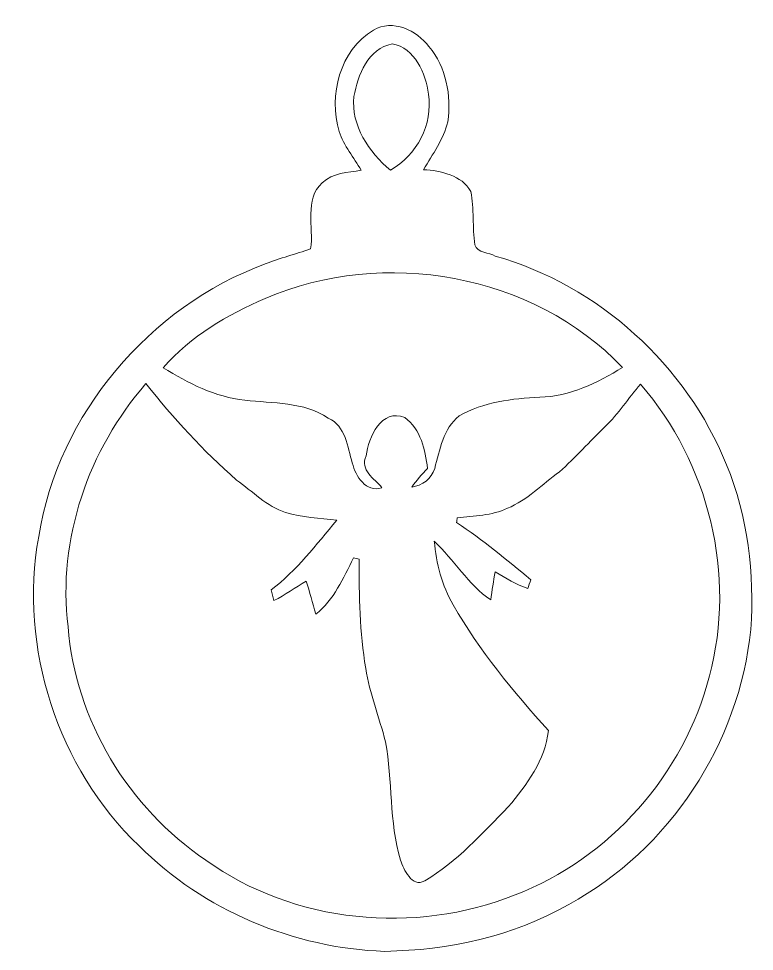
# Model space of a CAD drawing. Header units: centimetres. Extents: x -16.3 to 16.3, y -6.7 to 6.7.
# Drawn here: x 5.78 to 16.34, y -6.65 to 6.73 of the extents above; entities that cross this region are included whole.
import ezdxf

# ---------------------------------------------------------------- set-up
doc = ezdxf.new("R2010")
doc.units = ezdxf.units.CM
doc.header["$MEASUREMENT"] = 0
doc.layers.add('Layer 1', color=7, linetype='Continuous')

msp = doc.modelspace()

# ---------------------------------------------------------------- linework, layer by layer
at = {"layer": 'Layer 1', "color": 253, "lineweight": 9}
for points, knots in [([(10.87197, 6.56245), (11.14432, 6.72825), (11.49039, 6.56068), (11.66749, 6.32856), (11.66749, 6.32856), (11.91408, 6.03152), (11.99028, 5.62512), (11.93772, 5.24941), (11.93772, 5.24941), (11.8781, 4.99682), (11.71582, 4.78515), (11.59058, 4.56255), (11.59058, 4.56255), (11.83541, 4.54809), (12.13739, 4.48318), (12.26756, 4.25069), (12.26756, 4.25069), (12.31695, 3.99987), (12.29014, 3.73811), (12.32436, 3.48411), (12.32436, 3.48411), (12.35999, 3.36381), (12.53356, 3.37933), (12.61822, 3.32395), (12.61822, 3.32395), (14.10412, 2.90308), (15.36001, 1.76079), (15.9368, 0.33098), (15.9368, 0.33098), (16.24478, -0.41338), (16.33615, -1.23041), (16.28605, -2.03052), (16.28605, -2.03052), (16.11743, -3.66352), (15.12153, -5.19282), (13.67268, -5.97387), (13.67268, -5.97387), (12.87646, -6.43636), (11.9483, -6.63039), (11.0339, -6.64733), (11.0339, -6.64733), (9.72439, -6.60323), (8.43675, -6.06136), (7.50647, -5.13461), (7.50647, -5.13461), (6.33878, -4.01313), (5.77927, -2.29334), (6.06714, -0.70019), (6.06714, -0.70019), (6.34795, 1.05947), (7.65217, 2.59617), (9.31799, 3.21035), (9.31799, 3.21035), (9.53001, 3.29678), (9.75402, 3.34829), (9.96851, 3.42802), (9.96851, 3.42802), (10.01896, 3.73141), (9.87185, 4.14028), (10.13573, 4.37276), (10.13573, 4.37276), (10.28425, 4.51845), (10.50297, 4.52092), (10.69558, 4.55338), (10.69558, 4.55338), (10.58587, 4.73647), (10.44864, 4.9058), (10.37738, 5.10899), (10.37738, 5.10899), (10.22851, 5.62829), (10.38267, 6.27634), (10.87197, 6.56245), (10.87197, 6.56245), (10.87197, 6.56245), (10.87197, 6.56245), (10.87197, 6.56245)], [0, 0, 0, 0, 0.05, 0.05, 0.05, 0.05, 0.1, 0.1, 0.1, 0.1, 0.15, 0.15, 0.15, 0.15, 0.2, 0.2, 0.2, 0.2, 0.25, 0.25, 0.25, 0.25, 0.3, 0.3, 0.3, 0.3, 0.35, 0.35, 0.35, 0.35, 0.4, 0.4, 0.4, 0.4, 0.45, 0.45, 0.45, 0.45, 0.5, 0.5, 0.5, 0.5, 0.55, 0.55, 0.55, 0.55, 0.6, 0.6, 0.6, 0.6, 0.65, 0.65, 0.65, 0.65, 0.7, 0.7, 0.7, 0.7, 0.75, 0.75, 0.75, 0.75, 0.8, 0.8, 0.8, 0.8, 0.85, 0.85, 0.85, 0.85, 0.9, 0.9, 0.9, 0.9, 1, 1, 1, 1]), ([(10.59116, 5.61312), (10.54354, 5.18803), (10.80918, 4.81831), (11.11292, 4.55338), (11.11292, 4.55338), (11.49039, 4.77068), (11.72993, 5.20954), (11.65832, 5.64734), (11.65832, 5.64734), (11.62233, 5.94191), (11.46464, 6.31198), (11.13867, 6.36595), (11.13867, 6.36595), (10.79613, 6.29928), (10.64267, 5.92004), (10.59116, 5.61312), (10.59116, 5.61312), (10.59116, 5.61312), (10.59116, 5.61312), (10.59116, 5.61312)], [0, 0, 0, 0, 0.16666667, 0.16666667, 0.16666667, 0.16666667, 0.33333333, 0.33333333, 0.33333333, 0.33333333, 0.5, 0.5, 0.5, 0.5, 0.66666667, 0.66666667, 0.66666667, 0.66666667, 1, 1, 1, 1]), ([(9.31905, 2.714), (8.77436, 2.48222), (8.24519, 2.17425), (7.85431, 1.72198), (7.85431, 1.72198), (8.21238, 1.50044), (8.60008, 1.30147), (9.02483, 1.25738), (9.02483, 1.25738), (9.42664, 1.20975), (9.87114, 1.23586), (10.2218, 1.0002), (10.2218, 1.0002), (10.47333, 0.88978), (10.49768, 0.58569), (10.56717, 0.35709), (10.56717, 0.35709), (10.6155, 0.16235), (10.7612, -0.07083), (10.99227, 0.00113), (10.99227, 0.00113), (10.88573, 0.13801), (10.66983, 0.24667), (10.76543, 0.4608), (10.76543, 0.4608), (10.79754, 0.72256), (10.98945, 1.14449), (11.31894, 1.00761), (11.31894, 1.00761), (11.54825, 0.84145), (11.61845, 0.54476), (11.64456, 0.27877), (11.64456, 0.27877), (11.56695, 0.19199), (11.48792, 0.10591), (11.41984, 0.01136), (11.41984, 0.01136), (11.56871, 0.03077), (11.707, 0.12849), (11.74933, 0.27736), (11.74933, 0.27736), (11.8213, 0.54124), (11.87316, 0.85027), (12.09858, 1.03195), (12.09858, 1.03195), (12.44783, 1.2288), (12.86164, 1.28278), (13.2564, 1.2983), (13.2564, 1.2983), (13.68714, 1.31276), (14.08543, 1.50256), (14.4442, 1.72728), (14.4442, 1.72728), (13.15762, 3.07171), (11.0152, 3.45024), (9.31905, 2.714), (9.31905, 2.714), (9.31905, 2.714), (9.31905, 2.714), (9.31905, 2.714)], [0, 0, 0, 0, 0.0625, 0.0625, 0.0625, 0.0625, 0.125, 0.125, 0.125, 0.125, 0.1875, 0.1875, 0.1875, 0.1875, 0.25, 0.25, 0.25, 0.25, 0.3125, 0.3125, 0.3125, 0.3125, 0.375, 0.375, 0.375, 0.375, 0.4375, 0.4375, 0.4375, 0.4375, 0.5, 0.5, 0.5, 0.5, 0.5625, 0.5625, 0.5625, 0.5625, 0.625, 0.625, 0.625, 0.625, 0.6875, 0.6875, 0.6875, 0.6875, 0.75, 0.75, 0.75, 0.75, 0.8125, 0.8125, 0.8125, 0.8125, 0.875, 0.875, 0.875, 0.875, 1, 1, 1, 1]), ([(7.60666, 1.49585), (6.78116, 0.55041), (6.3349, -0.73864), (6.48765, -1.99313), (6.48765, -1.99313), (6.59102, -3.33157), (7.35584, -4.59169), (8.46462, -5.33852), (8.46462, -5.33852), (9.72968, -6.24798), (11.46429, -6.41273), (12.90327, -5.83841), (12.90327, -5.83841), (14.26146, -5.31241), (15.33214, -4.10944), (15.69092, -2.69727), (15.69092, -2.69727), (16.08074, -1.2544), (15.68139, 0.36132), (14.70279, 1.48562), (14.70279, 1.48562), (14.52675, 1.28842), (14.38917, 1.05911), (14.19408, 0.87849), (14.19408, 0.87849), (13.97536, 0.66295), (13.76687, 0.43611), (13.54003, 0.22903), (13.54003, 0.22903), (13.29238, 0.05264), (13.0786, -0.17667), (12.79214, -0.29344), (12.79214, -0.29344), (12.56848, -0.39997), (12.31378, -0.40315), (12.07318, -0.43243), (12.07318, -0.43243), (12.07107, -0.44831), (12.06648, -0.48041), (12.06436, -0.49628), (12.06436, -0.49628), (12.43337, -0.74959), (12.78615, -1.02721), (13.12658, -1.31791), (13.12658, -1.31791), (13.11635, -1.34931), (13.09624, -1.4121), (13.08636, -1.4435), (13.08636, -1.4435), (12.91562, -1.39164), (12.76957, -1.29003), (12.61681, -1.20396), (12.61681, -1.20396), (12.59353, -1.33873), (12.57166, -1.47137), (12.55437, -1.6079), (12.55437, -1.6079), (12.22593, -1.38741), (12.02944, -1.03074), (11.74333, -0.7651), (11.74333, -0.7651), (11.77262, -1.08295), (11.85058, -1.40364), (12.01638, -1.67951), (12.01638, -1.67951), (12.39209, -2.33568), (12.8754, -2.92199), (13.38128, -3.48115), (13.38128, -3.48115), (13.33436, -3.90518), (13.06943, -4.25937), (12.8052, -4.57652), (12.8052, -4.57652), (12.43231, -4.95682), (12.07036, -5.36251), (11.60575, -5.6345), (11.60575, -5.6345), (11.42054, -5.74139), (11.30695, -5.46905), (11.2565, -5.33852), (11.2565, -5.33852), (11.09387, -4.78783), (11.14785, -4.20115), (11.04378, -3.64131), (11.04378, -3.64131), (10.95347, -3.28959), (10.81482, -2.95022), (10.75908, -2.58968), (10.75908, -2.58968), (10.67618, -2.0725), (10.66031, -1.54686), (10.6663, -1.02404), (10.6663, -1.02404), (10.64549, -1.01945), (10.60422, -1.01063), (10.5834, -1.00605), (10.5834, -1.00605), (10.43912, -1.29391), (10.30365, -1.60966), (10.04153, -1.8111), (10.04153, -1.8111), (9.99779, -1.65235), (9.95546, -1.49324), (9.90466, -1.33696), (9.90466, -1.33696), (9.75014, -1.42939), (9.60409, -1.53628), (9.44322, -1.61742), (9.44322, -1.61742), (9.42876, -1.56592), (9.41465, -1.51406), (9.40124, -1.4629), (9.40124, -1.4629), (9.77201, -1.18808), (10.04647, -0.81272), (10.34457, -0.46594), (10.34457, -0.46594), (10.09798, -0.43807), (9.84857, -0.42149), (9.61009, -0.352), (9.61009, -0.352), (9.33774, -0.26451), (9.13384, -0.05108), (8.90771, 0.11191), (8.90771, 0.11191), (8.42793, 0.52783), (7.9986, 0.99773), (7.60666, 1.49585)], [0, 0, 0, 0, 0.03030303, 0.03030303, 0.03030303, 0.03030303, 0.06060606, 0.06060606, 0.06060606, 0.06060606, 0.09090909, 0.09090909, 0.09090909, 0.09090909, 0.12121212, 0.12121212, 0.12121212, 0.12121212, 0.15151515, 0.15151515, 0.15151515, 0.15151515, 0.18181818, 0.18181818, 0.18181818, 0.18181818, 0.21212121, 0.21212121, 0.21212121, 0.21212121, 0.24242424, 0.24242424, 0.24242424, 0.24242424, 0.27272727, 0.27272727, 0.27272727, 0.27272727, 0.3030303, 0.3030303, 0.3030303, 0.3030303, 0.33333333, 0.33333333, 0.33333333, 0.33333333, 0.36363636, 0.36363636, 0.36363636, 0.36363636, 0.39393939, 0.39393939, 0.39393939, 0.39393939, 0.42424242, 0.42424242, 0.42424242, 0.42424242, 0.45454545, 0.45454545, 0.45454545, 0.45454545, 0.48484848, 0.48484848, 0.48484848, 0.48484848, 0.51515152, 0.51515152, 0.51515152, 0.51515152, 0.54545455, 0.54545455, 0.54545455, 0.54545455, 0.57575758, 0.57575758, 0.57575758, 0.57575758, 0.60606061, 0.60606061, 0.60606061, 0.60606061, 0.63636364, 0.63636364, 0.63636364, 0.63636364, 0.66666667, 0.66666667, 0.66666667, 0.66666667, 0.6969697, 0.6969697, 0.6969697, 0.6969697, 0.72727273, 0.72727273, 0.72727273, 0.72727273, 0.75757576, 0.75757576, 0.75757576, 0.75757576, 0.78787879, 0.78787879, 0.78787879, 0.78787879, 0.81818182, 0.81818182, 0.81818182, 0.81818182, 0.84848485, 0.84848485, 0.84848485, 0.84848485, 0.87878788, 0.87878788, 0.87878788, 0.87878788, 0.90909091, 0.90909091, 0.90909091, 0.90909091, 0.93939394, 0.93939394, 0.93939394, 0.93939394, 1, 1, 1, 1])]:
    msp.add_open_spline(points, degree=3, knots=knots, dxfattribs=at)

doc.saveas('drawing.dxf')
